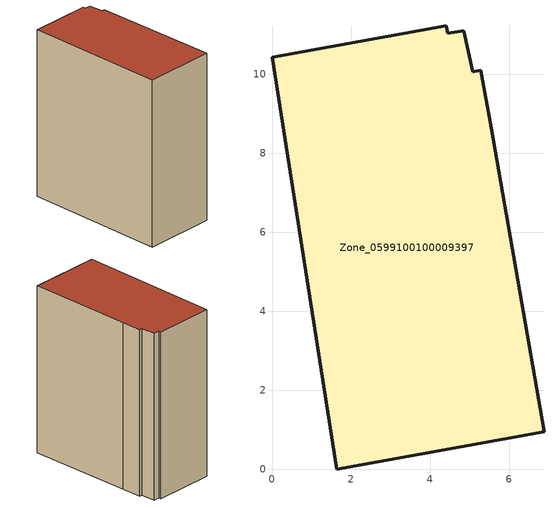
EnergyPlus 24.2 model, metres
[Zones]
Zone_0599100100009397
 floor ground (C_G): 4.85,11.1 5.08,10.06 5.28,10.1 5.54,8.64 6.88,0.96 1.64,0 0,10.42 4.41,11.23 4.44,11.03 z0
 wall outside (C_F): 0,10.42 1.64,0 6.88,0.96 5.54,8.64 5.28,10.1 5.08,10.06 4.85,11.1 4.44,11.03 4.41,11.23 0,10.42 z0:12.32
 roof outside (C_R): 5.08,10.06 4.85,11.1 4.44,11.03 4.41,11.23 0,10.42 1.64,0 6.88,0.96 5.54,8.64 5.28,10.1 z12.32
[BUILDING]
Pand.0599100100009397: North Axis=0; Terrain=City; Loads Convergence Tolerance Value=0.04; Temperature Convergence Tolerance Value=0.4; Solar Distribution=FullExterior; Maximum Number of Warmup Days=25; Minimum Number of Warmup Days=1
[Site:Location]
Rotterdam.The.Hague.AP_ZH_NLD Design_Conditions: Latitude=51.96; Longitude=4.45; Time Zone=1; Elevation=-4.5
[SITE:GROUNDTEMPERATURE:BUILDINGSURFACE]
18, 18, 18, 18, 18, 18, 18, 18, 18, 18, 18, 18
[MATERIAL] Thermal Absorptance=0.9; Solar Absorptance=0.7; Visible Absorptance=0.7
Name | Roughness | Thickness | Conductivity | Density | Specific Heat
G.TI.2015-2018 | MediumSmooth | 0.15 | 0.0428571 | 540 | 1210
F.TI.2015-2018 | Rough | 0.3 | 0.0666667 | 1920 | 840
R.TI.2015-2018 | MediumRough | 0.2 | 0.0333333 | 1500 | 1000
[CONSTRUCTION]
C_G: G.TI.2015-2018
C_F: F.TI.2015-2018
C_R: R.TI.2015-2018
[ZONE]
Zone_0599100100009397: Type=1; Multiplier=1; Ceiling Height=Autocalculate; Volume=Autocalculate; Floor Area=autocalculate; Part of Total Floor Area=Yes
[ZONEINFILTRATION:DESIGNFLOWRATE]
Infil_Zone_0599100100009397: Zone or ZoneList or Space or SpaceList=Zone_0599100100009397; Schedule=AlwaysOn; Design Flow Rate Calculation Method=Flow/Area; Flow Rate per Floor Area=0.0015; Constant Term Coefficient=1; Temperature Term Coefficient=0; Velocity Term Coefficient=0; Velocity Squared Term Coefficient=0
[HVACTEMPLATE:ZONE:IDEALLOADSAIRSYSTEM]
Zone_0599100100009397: Maximum Heating Supply Air Temperature=50; Minimum Cooling Supply Air Temperature=13; Maximum Heating Supply Air Humidity Ratio=0.0156; Minimum Cooling Supply Air Humidity Ratio=0.0077; Heating Limit=NoLimit; Cooling Limit=NoLimit; Dehumidification Control Type=ConstantSensibleHeatRatio; Cooling Sensible Heat Ratio=0.7; Dehumidification Setpoint=60; Humidification Control Type=None; Humidification Setpoint=30; Outdoor Air Method=None; Outdoor Air Flow Rate per Person=0.00944; Outdoor Air Flow Rate per Zone Floor Area=0; Outdoor Air Flow Rate per Zone=0; Demand Controlled Ventilation Type=None; Outdoor Air Economizer Type=NoEconomizer; Heat Recovery Type=None; Sensible Heat Recovery Effectiveness=0.7; Latent Heat Recovery Effectiveness=0.65
[ZONECONTROL:THERMOSTAT]
ThermostatControl_Zone_0599100100009397: Zone or ZoneList=Zone_0599100100009397; Control Type Schedule=DualSetpointControlType; Control 1=Thermostat_Zone_0599100100009397; Temperature Difference Between Cutout And Setpoint=0
[THERMOSTATSETPOINT:DUALSETPOINT]
Thermostat_Zone_0599100100009397: Heating Setpoint Temperature Schedule=HeatingSetpoint_Zone_0599100100009397; Cooling Setpoint Temperature Schedule=CoolingSetpoint_Zone_0599100100009397
[SCHEDULE:COMPACT]
HeatingSetpoint_Zone_0599100100009397: Through: 12/31, For: AllDays, Until: 24:00, 21
CoolingSetpoint_Zone_0599100100009397: Through: 12/31, For: AllDays, Until: 24:00, 24
DualSetpointControlType: Through: 12/31, For: AllDays, Until: 24:00, 4
AlwaysOn: Through: 12/31, For: AllDays, Until: 24:00, 1
